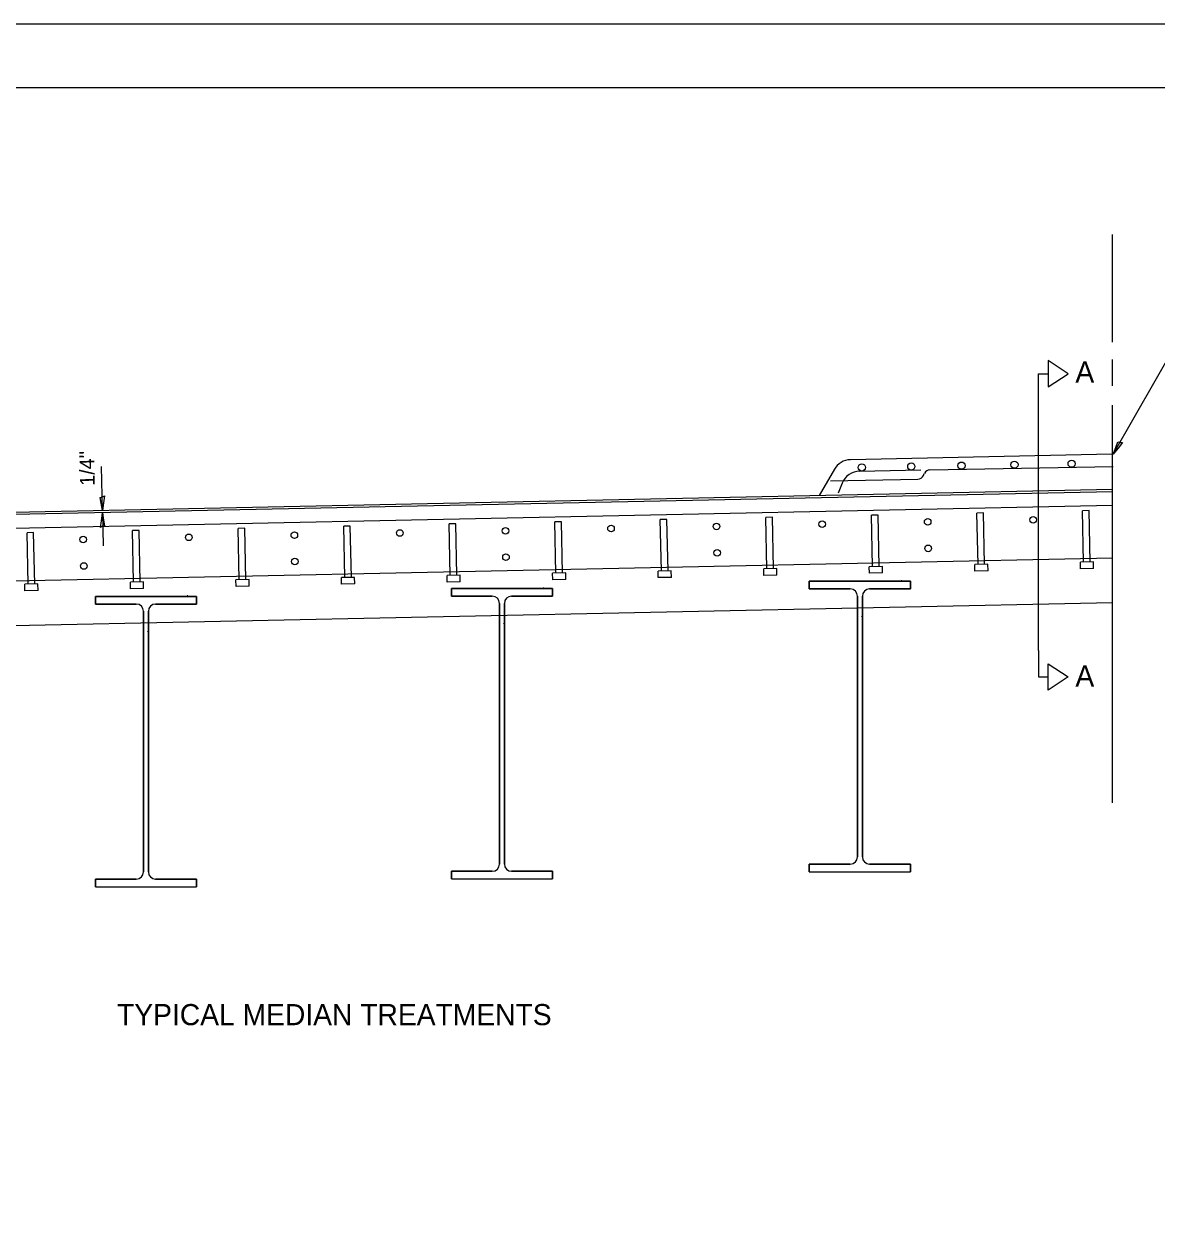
# Model space of a CAD drawing. Extents: x 2147229 to 2147909, y 2146681 to 2147121.
# Drawn here: x 2147422.6 to 2147601.4, y 2146930.7 to 2147121.1 of the extents above; entities that cross this region are included whole.
import ezdxf

# ---------------------------------------------------------------- set-up
doc = ezdxf.new("R2010")
doc.units = 0
for name, color, linetype in [('Bridge_Design Concrete Object', 7, 'Continuous'), ('Bridge_Design Reinforcement', 7, 'Continuous'), ('Bridge_Design Steel Object', 7, 'Continuous'), ('Bridge_Dimensions and Text', 7, 'Continuous'), ('Bridge_Pattern', 7, 'Continuous'), ('Bridge_Title', 7, 'Continuous'), ('Sheets_50 Reference Boundary', 7, 'Continuous'), ('Sheets_General Details', 7, 'Continuous'), ('Sheets_Printer Plotting Border', 7, 'Continuous')]:
    doc.layers.add(name, color=color, linetype=linetype)

msp = doc.modelspace()

# ---------------------------------------------------------------- linework, layer by layer
at = {"layer": 'Bridge_Design Concrete Object'}
for p, q in [((2147594.27, 2147053.25), (2147553.02, 2147052.39)), ((2147550.49, 2147050.9), (2147548.07, 2147046.73)), ((2147594.38, 2147047.7), (2147387.24, 2147043.38)), ((2147594.38, 2147029.81), (2147385.69, 2147025.46))]:
    msp.add_line(p, q, dxfattribs=at)
msp.add_arc((2147553.08, 2147049.39), 3, 91.1935, 149.8725, dxfattribs=at)
at = {"layer": 'Bridge_Design Reinforcement'}
for p, q in [((2147565.58, 2147050.8), (2147594.52, 2147051.32)), ((2147554.46, 2147050.6), (2147564.15, 2147050.78)), ((2147564.54, 2147049.91), (2147564.69, 2147050.24)), ((2147549.89, 2147049.07), (2147563.66, 2147049.35)), ((2147551.73, 2147048.7), (2147551.1, 2147047.11))]:
    msp.add_line(p, q, dxfattribs=at)
for centre in [(2147554.83, 2147051.18), (2147562.63, 2147051.32), (2147570.56, 2147051.46), (2147578.91, 2147051.61), (2147587.94, 2147051.77)]:
    msp.add_circle(centre, 0.57, dxfattribs=at)
for centre, radius, start, end in [((2147554.52, 2147047.6), 3, 91.023, 158.5393), ((2147563.64, 2147050.35), 1, 271.1504, 334.2741), ((2147565.6, 2147049.8), 1, 91.023, 154.2741)]:
    msp.add_arc(centre, radius, start, end, dxfattribs=at)
at = {"layer": 'Bridge_Design Steel Object'}
for p, q in [((2147594.38, 2147047.35), (2147329.24, 2147041.83)), ((2147594.38, 2147045.18), (2147329.28, 2147039.66)), ((2147574.05, 2147044.01), (2147573, 2147043.99)), ((2147573.17, 2147035.88), (2147573, 2147043.99)), ((2147574.21, 2147035.9), (2147574.05, 2147044.01)), ((2147590.71, 2147044.36), (2147589.67, 2147044.34)), ((2147589.84, 2147036.23), (2147589.67, 2147044.34)), ((2147590.88, 2147036.25), (2147590.71, 2147044.36)), ((2147474.07, 2147041.93), (2147473.03, 2147041.91)), ((2147473.19, 2147033.8), (2147473.03, 2147041.91)), ((2147474.24, 2147033.82), (2147474.07, 2147041.93)), ((2147490.73, 2147042.28), (2147489.69, 2147042.26)), ((2147489.86, 2147034.15), (2147489.69, 2147042.26)), ((2147490.9, 2147034.17), (2147490.73, 2147042.28)), ((2147507.39, 2147042.62), (2147506.35, 2147042.6)), ((2147506.52, 2147034.49), (2147506.35, 2147042.6)), ((2147507.56, 2147034.52), (2147507.39, 2147042.62)), ((2147524.06, 2147042.97), (2147523.01, 2147042.95)), ((2147523.18, 2147034.84), (2147523.01, 2147042.95)), ((2147524.23, 2147034.86), (2147524.06, 2147042.97)), ((2147540.72, 2147043.32), (2147539.68, 2147043.3)), ((2147539.85, 2147035.19), (2147539.68, 2147043.3)), ((2147540.89, 2147035.21), (2147540.72, 2147043.32)), ((2147557.38, 2147043.67), (2147556.34, 2147043.64)), ((2147556.51, 2147035.54), (2147556.34, 2147043.64)), ((2147557.55, 2147035.56), (2147557.38, 2147043.67)), ((2147424.08, 2147040.89), (2147423.04, 2147040.87)), ((2147423.21, 2147032.76), (2147423.04, 2147040.87)), ((2147424.25, 2147032.78), (2147424.08, 2147040.89)), ((2147440.74, 2147041.24), (2147439.7, 2147041.21)), ((2147439.87, 2147033.11), (2147439.7, 2147041.21)), ((2147440.91, 2147033.13), (2147440.74, 2147041.24)), ((2147457.4, 2147041.58), (2147456.36, 2147041.56)), ((2147456.53, 2147033.45), (2147456.36, 2147041.56)), ((2147457.57, 2147033.47), (2147457.4, 2147041.58)), ((2147594.38, 2147036.85), (2147390.91, 2147032.61)), ((2147591.4, 2147036.26), (2147589.32, 2147036.22)), ((2147589.34, 2147035.18), (2147589.32, 2147036.22)), ((2147591.42, 2147035.22), (2147591.4, 2147036.26)), ((2147491.42, 2147034.18), (2147489.34, 2147034.14)), ((2147491.44, 2147033.14), (2147491.42, 2147034.18)), ((2147508.08, 2147034.53), (2147506, 2147034.48)), ((2147506.02, 2147033.44), (2147506, 2147034.48)), ((2147508.1, 2147033.49), (2147508.08, 2147034.53)), ((2147524.75, 2147034.87), (2147522.66, 2147034.83)), ((2147522.68, 2147033.79), (2147522.66, 2147034.83)), ((2147524.77, 2147033.83), (2147524.75, 2147034.87)), ((2147541.41, 2147035.22), (2147539.33, 2147035.18)), ((2147539.35, 2147034.14), (2147539.33, 2147035.18)), ((2147541.43, 2147034.18), (2147539.35, 2147034.14)), ((2147541.43, 2147034.18), (2147541.41, 2147035.22)), ((2147558.07, 2147035.57), (2147555.99, 2147035.52)), ((2147556.01, 2147034.48), (2147555.99, 2147035.52)), ((2147558.09, 2147034.53), (2147556.01, 2147034.48)), ((2147558.09, 2147034.53), (2147558.07, 2147035.57)), ((2147574.74, 2147035.92), (2147572.65, 2147035.87)), ((2147572.67, 2147034.83), (2147572.65, 2147035.87)), ((2147574.76, 2147034.87), (2147572.67, 2147034.83)), ((2147574.76, 2147034.87), (2147574.74, 2147035.92)), ((2147591.42, 2147035.22), (2147589.34, 2147035.18)), ((2147424.77, 2147032.79), (2147422.68, 2147032.75)), ((2147422.71, 2147031.71), (2147422.68, 2147032.75)), ((2147424.79, 2147031.75), (2147424.77, 2147032.79)), ((2147441.43, 2147033.14), (2147439.35, 2147033.09)), ((2147439.37, 2147032.05), (2147439.35, 2147033.09)), ((2147441.45, 2147032.1), (2147441.43, 2147033.14)), ((2147458.09, 2147033.49), (2147456.01, 2147033.44)), ((2147456.03, 2147032.4), (2147456.01, 2147033.44)), ((2147458.12, 2147032.44), (2147456.03, 2147032.4)), ((2147458.12, 2147032.44), (2147458.09, 2147033.49)), ((2147474.76, 2147033.83), (2147472.67, 2147033.79)), ((2147472.7, 2147032.75), (2147472.67, 2147033.79)), ((2147474.78, 2147032.79), (2147472.7, 2147032.75)), ((2147474.78, 2147032.79), (2147474.76, 2147033.83)), ((2147489.36, 2147033.09), (2147489.34, 2147034.14)), ((2147491.44, 2147033.14), (2147489.36, 2147033.09)), ((2147508.1, 2147033.49), (2147506.02, 2147033.44)), ((2147524.77, 2147033.83), (2147522.68, 2147033.79)), ((2147546.53, 2147033.21), (2147562.51, 2147033.21)), ((2147546.53, 2147032), (2147546.53, 2147033.21)), ((2147562.51, 2147033.21), (2147562.51, 2147032)), ((2147424.79, 2147031.75), (2147422.71, 2147031.71)), ((2147433.83, 2147030.84), (2147449.8, 2147030.84)), ((2147433.83, 2147029.63), (2147433.83, 2147030.84)), ((2147441.45, 2147032.1), (2147439.37, 2147032.05)), ((2147449.8, 2147030.84), (2147449.8, 2147029.63)), ((2147490.03, 2147032.08), (2147506, 2147032.08)), ((2147490.03, 2147030.86), (2147490.03, 2147032.08)), ((2147496.49, 2147030.86), (2147490.03, 2147030.86)), ((2147506, 2147030.86), (2147499.53, 2147030.86)), ((2147506, 2147032.08), (2147506, 2147030.86)), ((2147553, 2147032), (2147546.53, 2147032)), ((2147554.13, 2146989.73), (2147554.13, 2147030.87)), ((2147554.91, 2147030.87), (2147554.91, 2146989.73)), ((2147562.51, 2147032), (2147556.04, 2147032)), ((2147440.29, 2147029.63), (2147433.83, 2147029.63)), ((2147441.42, 2146987.36), (2147441.42, 2147028.5)), ((2147442.2, 2147028.5), (2147442.2, 2146987.36)), ((2147449.8, 2147029.63), (2147443.33, 2147029.63)), ((2147497.62, 2146988.6), (2147497.62, 2147029.73)), ((2147498.4, 2147029.73), (2147498.4, 2146988.6)), ((2147498.4, 2146988.6), (2147498.4, 2147026.7)), ((2147554.91, 2146989.73), (2147554.91, 2147027.83)), ((2147442.2, 2146987.36), (2147442.2, 2147025.46)), ((2147546.53, 2146988.61), (2147553, 2146988.61)), ((2147546.53, 2146987.39), (2147546.53, 2146988.61)), ((2147556.04, 2146988.61), (2147562.51, 2146988.61)), ((2147562.51, 2146988.61), (2147562.51, 2146987.39)), ((2147490.03, 2146987.47), (2147496.49, 2146987.47)), ((2147490.03, 2146986.26), (2147490.03, 2146987.47)), ((2147499.53, 2146987.47), (2147506, 2146987.47)), ((2147506, 2146987.47), (2147506, 2146986.26)), ((2147546.53, 2146987.39), (2147562.51, 2146987.39)), ((2147433.83, 2146986.24), (2147440.29, 2146986.24)), ((2147433.83, 2146985.02), (2147433.83, 2146986.24)), ((2147433.83, 2146985.02), (2147449.8, 2146985.02)), ((2147443.33, 2146986.24), (2147449.8, 2146986.24)), ((2147449.8, 2146986.24), (2147449.8, 2146985.02)), ((2147490.03, 2146986.26), (2147506, 2146986.26))]:
    msp.add_line(p, q, dxfattribs=at)
for centre in [(2147515.23, 2147041.53), (2147531.89, 2147041.88), (2147548.56, 2147042.23), (2147565.22, 2147042.58), (2147581.88, 2147042.92), (2147431.91, 2147039.8), (2147448.58, 2147040.15), (2147465.24, 2147040.49), (2147481.9, 2147040.84), (2147498.57, 2147041.19), (2147531.98, 2147037.72), (2147565.31, 2147038.41), (2147432, 2147035.63), (2147465.33, 2147036.33), (2147498.65, 2147037.02)]:
    msp.add_circle(centre, 0.521, dxfattribs=at)
for centre, start, end in [((2147496.49, 2147029.73), 0, 90), ((2147499.53, 2147029.73), 90, 180), ((2147553, 2147030.87), 0, 90), ((2147556.04, 2147030.87), 90, 180), ((2147440.29, 2147028.5), 0, 90), ((2147443.33, 2147028.5), 90, 180), ((2147496.49, 2146988.6), 270, 0), ((2147499.53, 2146988.6), 180, 270), ((2147553, 2146989.73), 270, 0), ((2147556.04, 2146989.73), 180, 270), ((2147440.29, 2146987.36), 270, 0), ((2147443.33, 2146987.36), 180, 270)]:
    msp.add_arc(centre, 1.13, start, end, dxfattribs=at)
at = {"layer": 'Bridge_Dimensions and Text'}
for p, q in [((2147594.5, 2147053.25), (2147604.42, 2147070.65)), ((2147434.94, 2147044.38), (2147434.8, 2147051.33)), ((2147434.95, 2147044.03), (2147435.06, 2147038.8))]:
    msp.add_line(p, q, dxfattribs=at)
for points in [[(2147595.99, 2147055.09), (2147595.27, 2147054.24), (2147594.5, 2147053.25), (2147594.94, 2147054.34), (2147595.26, 2147055.2), (2147595.59, 2147055.1)], [(2147435.27, 2147046.72), (2147435.09, 2147045.62), (2147434.94, 2147044.38), (2147434.76, 2147045.54), (2147434.59, 2147046.44), (2147434.93, 2147046.52)], [(2147434.62, 2147041.69), (2147434.79, 2147042.78), (2147434.95, 2147044.03), (2147435.13, 2147042.87), (2147435.29, 2147041.97), (2147434.96, 2147041.89)]]:
    msp.add_lwpolyline(points, close=True, dxfattribs=at)
at = {"layer": 'Bridge_Pattern'}
for p, q in [((2147594.38, 2147070.96), (2147594.38, 2147087.95)), ((2147594.38, 2147064.03), (2147594.38, 2147068.19)), ((2147594.38, 2146998.28), (2147594.38, 2147061.03)), ((2147594.38, 2147028.61), (2147594.38, 2147052.52)), ((2147561.03, 2147033.32), (2147561.13, 2147033.32)), ((2147448.32, 2147030.95), (2147448.42, 2147030.95)), ((2147504.52, 2147032.19), (2147504.62, 2147032.19)), ((2147498.25, 2147026.48), (2147498.4, 2147026.64)), ((2147554.76, 2147027.62), (2147554.91, 2147027.77)), ((2147442.05, 2147025.25), (2147442.2, 2147025.4))]:
    msp.add_line(p, q, dxfattribs=at)
for points in [[(2147556.04, 2147032), (2147562.51, 2147032), (2147562.51, 2147033.21), (2147546.53, 2147033.21), (2147546.53, 2147032), (2147553, 2147032)], [(2147556.04, 2147032), (2147562.51, 2147032), (2147562.51, 2147033.21), (2147546.53, 2147033.21), (2147546.53, 2147032), (2147553, 2147032)], [(2147443.33, 2147029.63), (2147449.8, 2147029.63), (2147449.8, 2147030.84), (2147433.83, 2147030.84), (2147433.83, 2147029.63), (2147440.29, 2147029.63)], [(2147443.33, 2147029.63), (2147449.8, 2147029.63), (2147449.8, 2147030.84), (2147433.83, 2147030.84), (2147433.83, 2147029.63), (2147440.29, 2147029.63)], [(2147499.53, 2147030.86), (2147506, 2147030.86), (2147506, 2147032.08), (2147490.03, 2147032.08), (2147490.03, 2147030.86), (2147496.49, 2147030.86)], [(2147499.53, 2147030.86), (2147506, 2147030.86), (2147506, 2147032.08), (2147490.03, 2147032.08), (2147490.03, 2147030.86), (2147496.49, 2147030.86)], [(2147554.13, 2147030.87), (2147554.13, 2146989.73)], [(2147554.13, 2147030.87), (2147554.13, 2146989.73)], [(2147554.91, 2147009.74), (2147554.91, 2147027.83), (2147554.91, 2147030.87)], [(2147554.91, 2147009.74), (2147554.91, 2147027.83), (2147554.91, 2147030.87)], [(2147441.42, 2147028.5), (2147441.42, 2146987.36)], [(2147441.42, 2147028.5), (2147441.42, 2146987.36)], [(2147442.2, 2147007.37), (2147442.2, 2147025.46), (2147442.2, 2147028.5)], [(2147442.2, 2147007.37), (2147442.2, 2147025.46), (2147442.2, 2147028.5)], [(2147497.62, 2147029.73), (2147497.62, 2146988.6)], [(2147497.62, 2147029.73), (2147497.62, 2146988.6)], [(2147498.4, 2147008.6), (2147498.4, 2147026.7), (2147498.4, 2147029.73)], [(2147498.4, 2147008.6), (2147498.4, 2147026.7), (2147498.4, 2147029.73)], [(2147554.91, 2146989.73), (2147554.91, 2147009.74)], [(2147554.91, 2146989.73), (2147554.91, 2147009.74)], [(2147498.4, 2146988.6), (2147498.4, 2147008.6)], [(2147498.4, 2146988.6), (2147498.4, 2147008.6)], [(2147442.2, 2146987.36), (2147442.2, 2147007.37)], [(2147442.2, 2146987.36), (2147442.2, 2147007.37)], [(2147553, 2146988.61), (2147546.53, 2146988.61), (2147546.53, 2146987.39), (2147562.51, 2146987.39), (2147562.51, 2146988.61), (2147556.04, 2146988.61)], [(2147553, 2146988.61), (2147546.53, 2146988.61), (2147546.53, 2146987.39), (2147562.51, 2146987.39), (2147562.51, 2146988.61), (2147556.04, 2146988.61)], [(2147496.49, 2146987.47), (2147490.03, 2146987.47), (2147490.03, 2146986.26), (2147506, 2146986.26), (2147506, 2146987.47), (2147499.53, 2146987.47)], [(2147496.49, 2146987.47), (2147490.03, 2146987.47), (2147490.03, 2146986.26), (2147506, 2146986.26), (2147506, 2146987.47), (2147499.53, 2146987.47)], [(2147440.29, 2146986.24), (2147433.83, 2146986.24), (2147433.83, 2146985.02), (2147449.8, 2146985.02), (2147449.8, 2146986.24), (2147443.33, 2146986.24)], [(2147440.29, 2146986.24), (2147433.83, 2146986.24), (2147433.83, 2146985.02), (2147449.8, 2146985.02), (2147449.8, 2146986.24), (2147443.33, 2146986.24)]]:
    msp.add_lwpolyline(points, dxfattribs=at)
for centre, start, end in [((2147496.49, 2147029.73), 360, 90), ((2147496.49, 2147029.73), 360, 90), ((2147499.53, 2147029.73), 90, 180), ((2147499.53, 2147029.73), 90, 180), ((2147553, 2147030.87), 360, 90), ((2147553, 2147030.87), 360, 90), ((2147556.04, 2147030.87), 90, 180), ((2147556.04, 2147030.87), 90, 180), ((2147440.29, 2147028.5), 360, 90), ((2147440.29, 2147028.5), 360, 90), ((2147443.33, 2147028.5), 90, 180), ((2147443.33, 2147028.5), 90, 180), ((2147496.49, 2146988.6), 270, 0), ((2147496.49, 2146988.6), 270, 0), ((2147499.53, 2146988.6), 180, 270), ((2147499.53, 2146988.6), 180, 270), ((2147553, 2146989.73), 270, 0), ((2147553, 2146989.73), 270, 0), ((2147556.04, 2146989.73), 180, 270), ((2147556.04, 2146989.73), 180, 270), ((2147440.29, 2146987.36), 270, 0), ((2147440.29, 2146987.36), 270, 0), ((2147443.33, 2146987.36), 180, 270), ((2147443.33, 2146987.36), 180, 270)]:
    msp.add_arc(centre, 1.13, start, end, dxfattribs=at)
at = {"layer": 'Bridge_Title'}
for p, q in [((2147587.38, 2147065.96), (2147584.26, 2147068.04)), ((2147584.26, 2147068.04), (2147584.26, 2147063.88)), ((2147582.7, 2147022.29), (2147582.7, 2147065.96)), ((2147582.7, 2147065.96), (2147584.26, 2147065.96)), ((2147584.26, 2147063.88), (2147587.38, 2147065.96)), ((2147582.7, 2147022.29), (2147582.7, 2147018.12)), ((2147584.26, 2147020.21), (2147587.38, 2147018.12)), ((2147584.26, 2147016.04), (2147584.26, 2147020.21)), ((2147582.7, 2147018.12), (2147584.26, 2147018.12)), ((2147587.38, 2147018.12), (2147584.26, 2147016.04))]:
    msp.add_line(p, q, dxfattribs=at)
at = {"layer": 'Sheets_50 Reference Boundary'}
msp.add_lwpolyline([(2147269.16, 2147111.12), (2147899.16, 2147111.12), (2147899.16, 2146711.12), (2147269.16, 2146711.12)], close=True, dxfattribs=at)
at = {"layer": 'Sheets_General Details'}
msp.add_line((2147909.16, 2147121.12), (2147229.16, 2147121.12), dxfattribs=at)
msp.add_lwpolyline([(2147269.16, 2147111.12), (2147899.16, 2147111.12), (2147899.16, 2146691.12), (2147269.16, 2146691.12)], close=True, dxfattribs=at)
at = {"layer": 'Sheets_Printer Plotting Border'}
msp.add_lwpolyline([(2147229.16, 2146681.12), (2147909.16, 2146681.12), (2147909.16, 2147121.12), (2147229.16, 2147121.12)], close=True, dxfattribs=at)

# ---------------------------------------------------------------- texts
at = {"layer": 'Bridge_Dimensions and Text'}
msp.add_text("1/4''", height=2.333, rotation=91.1935, dxfattribs=at).set_placement((2147433.74, 2147048.3))
at = {"layer": 'Bridge_Title'}
for s, height, p in [('A', 3.33, (2147588.54, 2147064.57)), ('A', 3.33, (2147588.54, 2147016.61)), ('TYPICAL MEDIAN TREATMENTS', 3.3334, (2147437.25, 2146963.18))]:
    msp.add_text(s, height=height, dxfattribs=at).set_placement(p)

doc.saveas('drawing.dxf')
